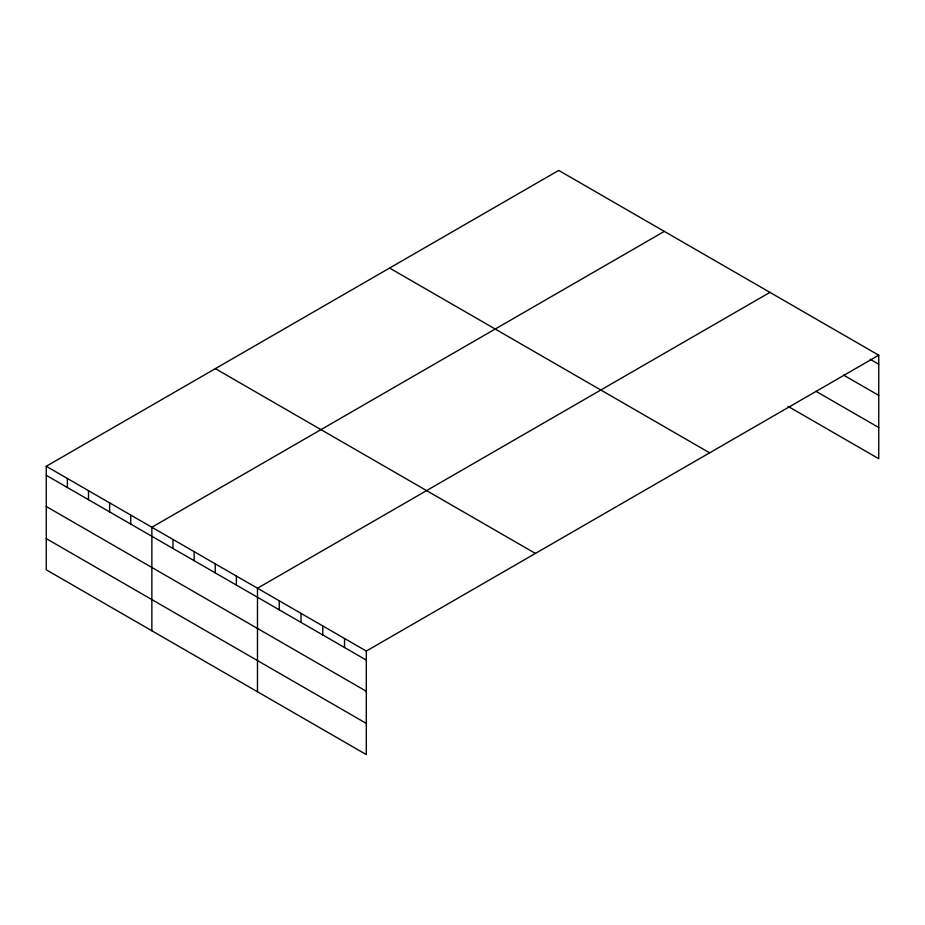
<?xml version="1.0" encoding="UTF-8"?>
<svg xmlns="http://www.w3.org/2000/svg" width="925" height="925" viewBox="0 0 925 925"><rect width="100%" height="100%" fill="white"/><g stroke="black" fill="none" stroke-linecap="round" stroke-linejoin="round"><path stroke-width="1.39" d="M46.25 466.281L366.3 651.061L366.3 754.58L46.25 569.8L46.25 466.281L558.7 170.42L878.75 355.2L878.75 458.719L788.065 406.364M664.312 231.4L151.862 527.262L151.862 630.769M769.935 292.381L257.485 588.242L257.485 691.75M366.3 651.061L878.75 355.2M870.286 359.339L878.75 364.23M843.692 375.168L878.75 395.403M815.873 391.24L878.75 427.535M389.587 268.053L709.637 452.834M215.363 368.647L535.413 553.428M46.25 475.311L366.3 660.08M46.25 506.484L366.3 691.264M46.25 538.616L366.3 723.396M344.539 638.493L344.539 647.523M322.779 625.936L322.779 634.955M301.007 613.368L301.007 622.386M279.246 600.799L279.246 609.829M236.361 576.044L236.361 585.062M215.236 563.845L215.236 572.864M194.111 551.647L194.111 560.677M172.987 539.46L172.987 548.479M130.749 515.063L130.749 524.082M109.624 502.865L109.624 511.895M88.499 490.678L88.499 499.697M67.375 478.479L67.375 487.498"/></g></svg>
